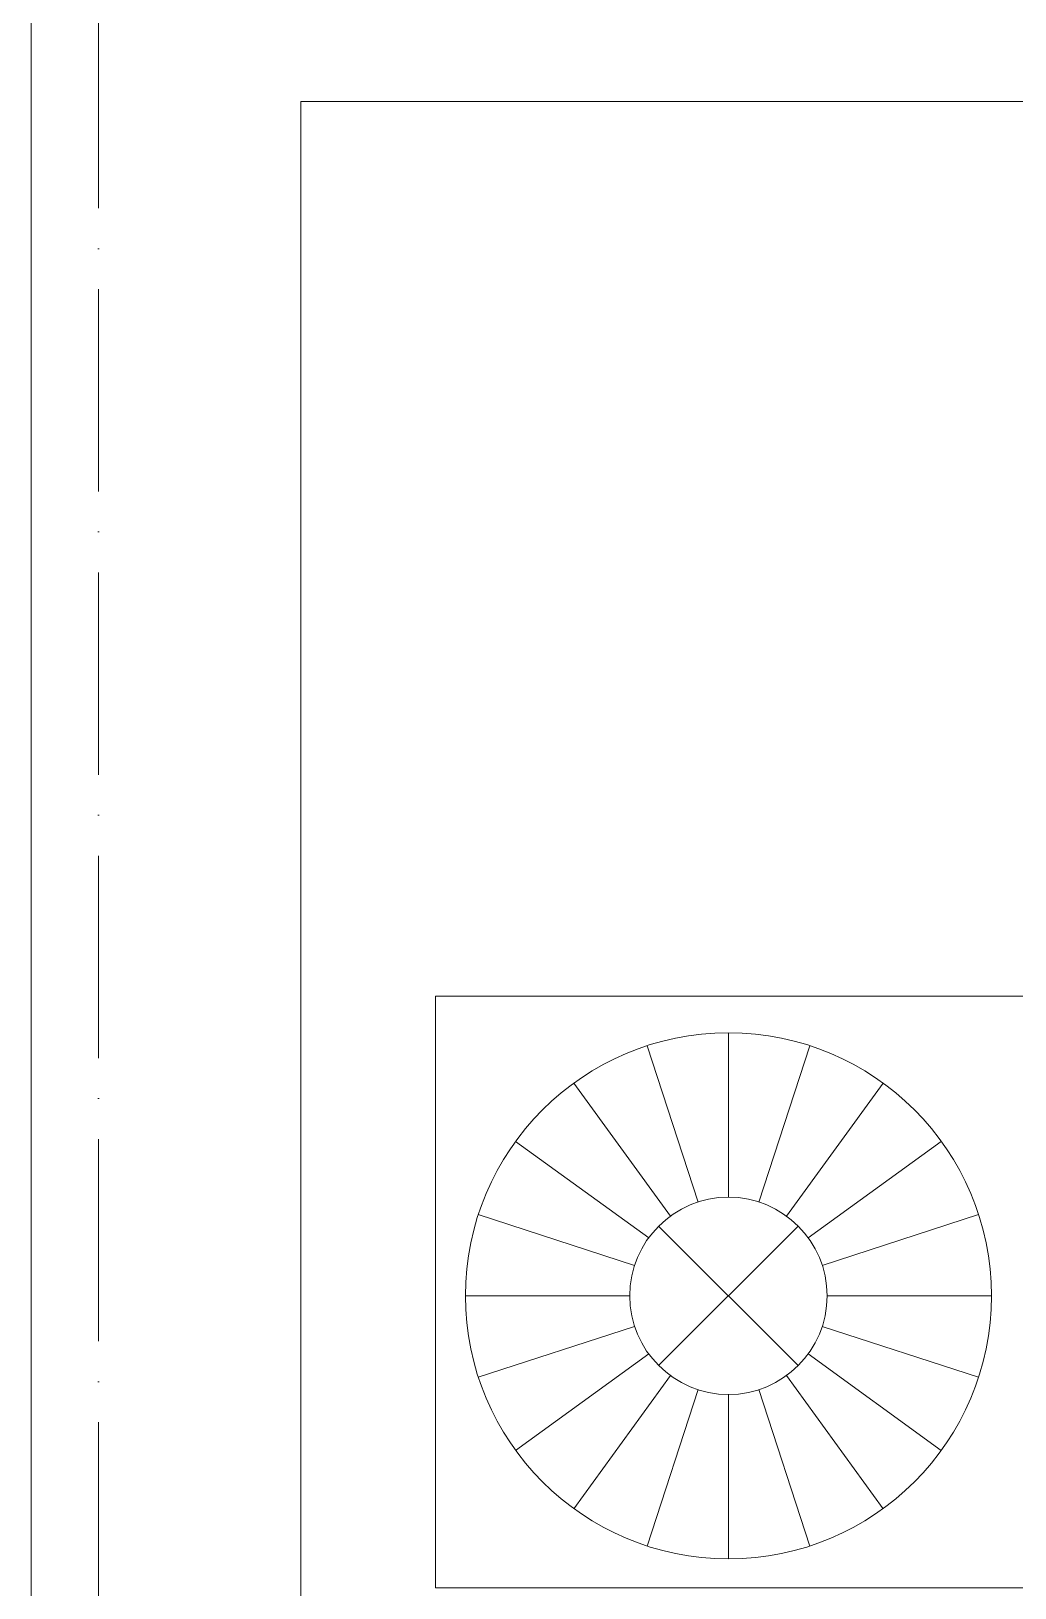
# Model space of a CAD drawing. Header units: millimetres. Extents: x -20215 to 101892, y -17414 to 45470.
# Drawn here: x 10401 to 11130, y 2297 to 3452 of the extents above; entities that cross this region are included whole.
import ezdxf

# ---------------------------------------------------------------- set-up
doc = ezdxf.new("R2010")
doc.units = ezdxf.units.MM
doc.linetypes.add('Grid Line', pattern=[4.2, 3, -0.6, 0, -0.6])
for name, color, linetype, lineweight in [('NET-CAT', 3, 'Continuous', 15), ('THIET BI', 44, 'Continuous', 5), ('TRUC', 225, 'Continuous', 5)]:
    doc.layers.add(name, color=color, linetype=linetype, lineweight=lineweight)

# ---------------------------------------------------------------- blocks, each defined once
blk = doc.blocks.new('X-GIUONG1 - X-GIUONG-V41-MẶT BẰNG TẦNG 4')
at = {"layer": 'THIET BI'}
for p, q in [((1239, 0), (800, 0)), ((1239, 0), (800, 0)), ((800, 0), (800, -439)), ((1239, -439), (1239, 0)), ((1239, -439), (1239, 0)), ((1016.6, -144.2), (1016.6, -22.2)), ((993.9, -147.8), (956.3, -31.8)), ((1039.2, -147.8), (1076.9, -31.8)), ((973.5, -158.2), (901.9, -59.5)), ((1059.6, -158.2), (1131.2, -59.5)), ((957.4, -174.4), (858.7, -102.7)), ((1075.8, -174.4), (1174.4, -102.7)), ((947, -194.8), (831, -157.1)), ((1086.1, -194.8), (1202.1, -157.1)), ((1068.3, -269.1), (964.8, -165.6)), ((1068.3, -165.6), (964.8, -269.1)), ((943.4, -217.4), (821.4, -217.4)), ((821.4, -217.4), (943.4, -217.4)), ((1089.7, -217.4), (1211.7, -217.4)), ((947, -240), (831, -277.7)), ((1086.1, -240), (1202.1, -277.7)), ((957.4, -260.4), (858.7, -332.1)), ((1075.8, -260.4), (1174.4, -332.1)), ((973.5, -276.6), (901.9, -375.2)), ((1059.6, -276.6), (1131.2, -375.2)), ((993.9, -287), (956.3, -402.9)), ((1039.2, -287), (1076.9, -402.9)), ((1016.6, -290.5), (1016.6, -412.5))]:
    blk.add_line(p, q, dxfattribs=at)
for radius in [195.1, 73.2]:
    blk.add_circle((1016.6, -217.4), radius, dxfattribs=at)

msp = doc.modelspace()

# ---------------------------------------------------------------- linework, layer by layer
at = {"layer": 'NET-CAT'}
for p, q in [((10400.5, 4149.9), (10400.5, 3399.9)), ((10400.5, 3399.9), (10400.5, 1999.9)), ((10600.5, 3399.9), (12800.5, 3399.9)), ((10600.5, 1999.9), (10600.5, 3399.9))]:
    msp.add_line(p, q, dxfattribs=at)
at = {"layer": 'TRUC', "linetype": 'Grid Line', "ltscale": 50}
msp.add_line((10450.5, 43599.9), (10450.5, -4500.1), dxfattribs=at)

# ---------------------------------------------------------------- block references
at = {"layer": 'THIET BI', "rotation": 89.9999999999972}
msp.add_blockref('X-GIUONG1 - X-GIUONG-V41-MẶT BẰNG TẦNG 4', (10700.5, 1497.5), dxfattribs=at)

doc.saveas('drawing.dxf')
